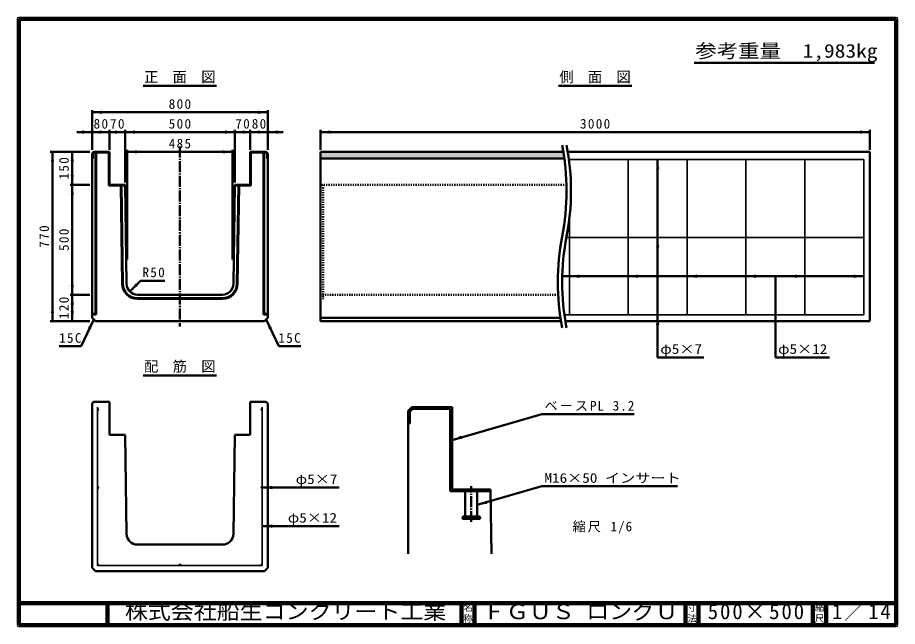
# Model space of a CAD drawing. Units: millimetres, scale not verified, with parts at other scales. Extents: x 100 to 4105, y 100 to 2870.
import ezdxf
from ezdxf.enums import TextEntityAlignment as Align

# ---------------------------------------------------------------- set-up
doc = ezdxf.new("R2010")
doc.units = ezdxf.units.MM
doc.header["$LTSCALE"] = 5
doc.linetypes.add('USER1', pattern=[13.4, 10, -1.2, 1, -1.2])
doc.linetypes.add('USER2', pattern=[2.2, 1, -1.2])
doc.layers.add('V-nasSTD', color=7, linetype='Continuous', lineweight=50)
doc.styles.add('ＭＳ ゴシック', font='')
doc.styles.get('ＭＳ ゴシック').set_extended_font_data('MS Gothic')

msp = doc.modelspace()

# ---------------------------------------------------------------- hatches: boundary and pattern name
at = {"layer": 'V-nasSTD'}
for points in [[(483.917, 2446.605), (438.917, 2439.105), (483.917, 2431.605)], [(1193.917, 2431.605), (1238.917, 2439.105), (1193.917, 2446.605)], [(393.917, 2341.605), (438.917, 2349.105), (393.917, 2356.605)], [(473.917, 2341.605), (518.917, 2349.105), (473.917, 2356.605)], [(543.917, 2341.605), (588.917, 2349.105), (543.917, 2356.605)], [(633.917, 2356.605), (588.917, 2349.105), (633.917, 2341.605)], [(1043.917, 2341.605), (1088.917, 2349.105), (1043.917, 2356.605)], [(1133.917, 2356.605), (1088.917, 2349.105), (1133.917, 2341.605)], [(1203.917, 2356.605), (1158.917, 2349.105), (1203.917, 2341.605)], [(1283.917, 2356.605), (1238.917, 2349.105), (1283.917, 2341.605)], [(1524.142, 2356.605), (1479.142, 2349.105), (1524.142, 2341.605)], [(3934.142, 2341.605), (3979.142, 2349.105), (3934.142, 2356.605)], [(251.417, 2214.105), (258.917, 2259.105), (266.417, 2214.105)], [(341.417, 2214.105), (348.917, 2259.105), (356.417, 2214.105)], [(442.117, 2229.105), (438.917, 2229.105), (438.917, 2252.105), (445.917, 2259.105), (518.917, 2259.105), (518.917, 2109.105), (588.917, 2109.105), (588.965, 2105.905), (515.717, 2105.905), (515.717, 2255.905), (447.243, 2255.905), (442.117, 2250.779)], [(643.917, 2266.605), (598.917, 2259.105), (643.917, 2251.605)], [(1033.917, 2251.605), (1078.917, 2259.105), (1033.917, 2266.605)], [(1235.717, 2229.105), (1238.917, 2229.105), (1238.917, 2252.105), (1231.917, 2259.105), (1158.917, 2259.105), (1158.917, 2109.105), (1088.917, 2109.105), (1088.869, 2105.905), (1162.117, 2105.905), (1162.117, 2255.905), (1230.592, 2255.905), (1235.717, 2250.779)], [(1479.142, 2229.105), (2589.082, 2229.105, 0.00698), (2584.543, 2259.105), (1479.142, 2259.105)], [(3006.142, 2179.105), (3013.642, 2224.105), (3021.142, 2179.105)], [(356.417, 2154.105), (348.917, 2109.105), (341.417, 2154.105)], [(341.417, 2064.105), (348.917, 2109.105), (356.417, 2064.105)], [(3006.142, 1824.105), (3013.642, 1869.105), (3021.142, 1824.105)], [(2656.642, 1685.605), (2611.642, 1693.105), (2656.642, 1700.605)], [(2924.642, 1685.605), (2879.642, 1693.105), (2924.642, 1700.605)], [(3192.642, 1685.605), (3147.642, 1693.105), (3192.642, 1700.605)], [(3460.642, 1685.605), (3415.642, 1693.105), (3460.642, 1700.605)], [(3638.642, 1700.605), (3683.642, 1693.105), (3638.642, 1685.605)], [(3906.642, 1700.605), (3951.642, 1693.105), (3906.642, 1685.605)], [(356.417, 1654.105), (348.917, 1609.105), (341.417, 1654.105)], [(637.1, 1660.608), (610.583, 1623.485), (647.707, 1650.002)], [(341.417, 1564.105), (348.917, 1609.105), (356.417, 1564.105)], [(266.417, 1534.105), (258.917, 1489.105), (251.417, 1534.105)], [(356.417, 1534.105), (348.917, 1489.105), (341.417, 1534.105)], [(446.417, 1496.605), (420.455, 1459.092), (434.025, 1452.699)], [(1231.417, 1496.605), (1257.379, 1459.092), (1243.809, 1452.699)], [(3006.142, 1472.105), (3013.642, 1517.105), (3021.142, 1472.105)], [(463.917, 1086.869, 1), (469.917, 1086.869, 1)], [(1213.917, 1086.869, 1), (1207.917, 1086.869, 1)], [(1885.728, 1023.034), (1877.728, 1023.034), (1877.728, 1080.534), (1895.228, 1098.034), (2077.728, 1098.034), (2077.728, 723.034), (2252.728, 723.034), (2252.848, 715.034), (2069.728, 715.034), (2069.728, 1090.034), (1898.542, 1090.034), (1885.728, 1077.221)], [(2123.044, 953.29), (2077.728, 948.02), (2118.885, 967.702)], [(463.917, 731.869, 1), (469.917, 731.869, 1)], [(1213.917, 731.869, 1), (1207.917, 731.869, 1)], [(1258.917, 739.369), (1213.917, 731.869), (1258.917, 724.369)], [(2238.044, 657.804), (2192.728, 652.534), (2233.885, 672.216)], [(1258.917, 563.908), (1213.917, 556.408), (1258.917, 548.908)], [(466.917, 376.869, 0.66818), (469.038, 381.99, 0.66818), (463.917, 379.869, 0.41421)], [(838.917, 376.869, 1), (838.917, 382.869, 1)], [(1210.917, 376.869, 0.41421), (1213.917, 379.869, 0.66818), (1208.796, 381.99, 0.66818)]]:
    msp.add_hatch(color=256, dxfattribs=at).paths.add_polyline_path(points)

# ---------------------------------------------------------------- linework, layer by layer
at = {"layer": 'V-nasSTD', "lineweight": 100}
for p, q in [((105, 2865), (105, 105)), ((4100, 2865), (105, 2865)), ((4100, 105), (4100, 2865)), ((105, 205), (4100, 205)), ((510, 205), (510, 105)), ((2120, 205), (2120, 105)), ((2180, 205), (2180, 105)), ((3140, 205), (3140, 105)), ((3200, 205), (3200, 105)), ((3720, 205), (3720, 105)), ((3780, 205), (3780, 105)), ((105, 105), (4100, 105))]:
    msp.add_line(p, q, dxfattribs=at)
at = {"layer": 'V-nasSTD'}
for p, q in [((3180.536, 2664.753), (4000.536, 2664.753)), ((671.917, 2559.105), (1005.917, 2559.105)), ((2562.142, 2559.105), (2896.142, 2559.105)), ((438.917, 2449.105), (438.917, 2269.105)), ((1238.917, 2449.105), (1238.917, 2269.105)), ((1238.917, 2439.105), (438.917, 2439.105)), ((438.917, 2349.105), (368.917, 2349.105)), ((518.917, 2349.105), (438.917, 2349.105)), ((518.917, 2359.105), (518.917, 2269.105)), ((588.917, 2349.105), (518.917, 2349.105)), ((588.917, 2359.105), (588.917, 2119.105)), ((1088.917, 2349.105), (588.917, 2349.105)), ((1088.917, 2359.105), (1088.917, 2119.105)), ((1158.917, 2349.105), (1088.917, 2349.105)), ((1158.917, 2359.105), (1158.917, 2269.105)), ((1238.917, 2349.105), (1158.917, 2349.105)), ((1308.917, 2349.105), (1238.917, 2349.105)), ((1479.142, 2359.105), (1479.142, 2269.105)), ((3979.142, 2349.105), (1479.142, 2349.105)), ((3979.142, 2359.105), (3979.142, 2269.105)), ((428.917, 2259.105), (248.917, 2259.105)), ((258.917, 2259.105), (258.917, 1489.105)), ((348.917, 2259.105), (348.917, 2109.105)), ((445.917, 2259.105), (438.917, 2252.105)), ((438.917, 2252.105), (445.917, 2259.105)), ((438.917, 2252.105), (438.917, 1504.105)), ((438.917, 2229.105), (438.917, 2252.105)), ((447.243, 2255.905), (442.117, 2250.779)), ((447.243, 2255.905), (442.117, 2250.779)), ((442.117, 2250.779), (442.117, 2229.105)), ((442.117, 2250.779), (442.117, 2229.105)), ((445.917, 2259.105), (518.917, 2259.105)), ((445.917, 2259.105), (518.917, 2259.105)), ((515.717, 2255.905), (447.243, 2255.905)), ((515.717, 2255.905), (447.243, 2255.905)), ((454.917, 2255.905), (454.917, 1522.105)), ((457.917, 2255.905), (457.917, 1519.105)), ((515.717, 2255.905), (515.717, 2105.905)), ((515.717, 2105.905), (515.717, 2255.905)), ((518.917, 2259.105), (518.917, 2109.105)), ((518.917, 2259.105), (518.917, 2109.105)), ((596.417, 2259.105), (1081.417, 2259.105)), ((598.917, 2269.105), (598.917, 1769.105)), ((1078.917, 2269.105), (1078.917, 1769.105)), ((1231.917, 2259.105), (1158.917, 2259.105)), ((1158.917, 2259.105), (1158.917, 2109.105)), ((1231.917, 2259.105), (1158.917, 2259.105)), ((1158.917, 2259.105), (1158.917, 2109.105)), ((1162.117, 2255.905), (1162.117, 2105.905)), ((1162.117, 2255.905), (1230.592, 2255.905)), ((1162.117, 2105.905), (1162.117, 2255.905)), ((1162.117, 2255.905), (1230.592, 2255.905)), ((1219.917, 1519.105), (1219.917, 2255.905)), ((1222.917, 1522.105), (1222.917, 2255.905)), ((1230.592, 2255.905), (1235.717, 2250.779)), ((1230.592, 2255.905), (1235.717, 2250.779)), ((1231.917, 2259.105), (1238.917, 2252.105)), ((1238.917, 2252.105), (1231.917, 2259.105)), ((1235.717, 2250.779), (1235.717, 2229.105)), ((1235.717, 2250.779), (1235.717, 2229.105)), ((1238.917, 1504.105), (1238.917, 2252.105)), ((1238.917, 2229.105), (1238.917, 2252.105)), ((2584.543, 2259.105), (1479.142, 2259.105)), ((1479.142, 2259.105), (1479.142, 2229.105)), ((2584.543, 2259.105), (1479.142, 2259.105)), ((1479.142, 2259.105), (1479.142, 2229.105)), ((2604.543, 2259.105), (3979.142, 2259.105)), ((3979.142, 1489.105), (3979.142, 2259.105)), ((442.117, 2229.105), (438.917, 2229.105)), ((442.117, 2229.105), (438.917, 2229.105)), ((1235.717, 2229.105), (1238.917, 2229.105)), ((1235.717, 2229.105), (1238.917, 2229.105)), ((1479.142, 2229.105), (1479.142, 1489.105)), ((2589.082, 2229.105), (1479.142, 2229.105)), ((1479.142, 2229.105), (2589.082, 2229.105)), ((3013.642, 2224.105), (3013.642, 1324.105)), ((428.917, 2109.105), (338.917, 2109.105)), ((348.917, 2109.105), (348.917, 1609.105)), ((515.717, 2105.905), (588.965, 2105.905)), ((588.965, 2105.905), (515.717, 2105.905)), ((588.917, 2109.105), (518.917, 2109.105)), ((518.917, 2109.105), (588.917, 2109.105)), ((569.963, 2105.905), (576.68, 1658.07)), ((572.963, 2105.905), (579.68, 1658.115)), ((588.917, 2109.105), (595.678, 1658.355)), ((588.917, 2109.105), (588.965, 2105.905)), ((1088.917, 2109.105), (1082.156, 1658.355)), ((1088.917, 2109.105), (1088.869, 2105.905)), ((1162.117, 2105.905), (1088.869, 2105.905)), ((1088.869, 2105.905), (1162.117, 2105.905)), ((1158.917, 2109.105), (1088.917, 2109.105)), ((1158.917, 2109.105), (1088.917, 2109.105)), ((1104.871, 2105.905), (1098.154, 1658.115)), ((1107.871, 2105.905), (1101.154, 1658.07)), ((3951.642, 1693.105), (2579.465, 1693.105)), ((3549.642, 1693.105), (3549.642, 1324.105)), ((610.583, 1623.485), (660.081, 1672.983)), ((660.081, 1672.983), (770.081, 1672.983)), ((428.917, 1609.105), (338.917, 1609.105)), ((348.917, 1609.105), (348.917, 1489.105)), ((645.673, 1609.105), (1032.161, 1609.105)), ((645.673, 1593.105), (1032.161, 1593.105)), ((645.673, 1590.105), (1032.161, 1590.105)), ((454.917, 1522.105), (438.917, 1522.105)), ((454.917, 1522.105), (457.917, 1519.105)), ((1222.917, 1522.105), (1219.917, 1519.105)), ((1238.917, 1522.105), (1222.917, 1522.105)), ((428.917, 1489.105), (248.917, 1489.105)), ((388.849, 1374.397), (446.417, 1496.605)), ((457.917, 1519.105), (438.917, 1519.105)), ((438.917, 1504.105), (453.917, 1489.105)), ((453.917, 1489.105), (1223.917, 1489.105)), ((1238.917, 1519.105), (1219.917, 1519.105)), ((1223.917, 1489.105), (1238.917, 1504.105)), ((1288.986, 1374.397), (1231.417, 1496.605)), ((2571.363, 1504.105), (1479.142, 1504.105)), ((2573.74, 1489.105), (1479.142, 1489.105)), ((3979.142, 1489.105), (2593.74, 1489.105)), ((288.849, 1374.397), (388.849, 1374.397)), ((1288.986, 1374.397), (1388.986, 1374.397)), ((3013.642, 1324.105), (3223.642, 1324.105)), ((3549.642, 1324.105), (3795.642, 1324.105)), ((671.917, 1241.869), (1005.917, 1241.869)), ((445.917, 1121.869), (438.917, 1114.869)), ((445.917, 1121.869), (518.917, 1121.869)), ((518.917, 1121.869), (518.917, 971.869)), ((1231.917, 1121.869), (1158.917, 1121.869)), ((1158.917, 1121.869), (1158.917, 971.869)), ((1231.917, 1121.869), (1238.917, 1114.869)), ((438.917, 1114.869), (438.917, 366.869)), ((1238.917, 366.869), (1238.917, 1114.869)), ((1895.228, 1098.034), (1877.728, 1080.534)), ((1877.728, 1080.534), (1895.228, 1098.034)), ((1898.542, 1090.034), (1885.728, 1077.221)), ((1898.542, 1090.034), (1885.728, 1077.221)), ((1895.228, 1098.034), (2077.728, 1098.034)), ((1895.228, 1098.034), (2077.728, 1098.034)), ((2069.728, 1090.034), (1898.542, 1090.034)), ((2069.728, 1090.034), (1898.542, 1090.034)), ((2069.728, 1090.034), (2069.728, 715.034)), ((2069.728, 715.034), (2069.728, 1090.034)), ((2077.728, 1098.034), (2077.728, 723.034)), ((2077.728, 1098.034), (2077.728, 723.034)), ((1877.728, 1080.534), (1877.728, 430.534)), ((1877.728, 1023.034), (1877.728, 1080.534)), ((1885.728, 1077.221), (1885.728, 1023.034)), ((1885.728, 1077.221), (1885.728, 1023.034)), ((2486.482, 1065.967), (2077.728, 948.02)), ((2486.482, 1065.967), (2906.482, 1065.967)), ((1885.728, 1023.034), (1877.728, 1023.034)), ((1885.728, 1023.034), (1877.728, 1023.034)), ((588.917, 971.869), (518.917, 971.869)), ((588.917, 971.869), (595.678, 521.119)), ((1088.917, 971.869), (1082.156, 521.119)), ((1158.917, 971.869), (1088.917, 971.869)), ((1213.917, 731.869), (1563.917, 731.869)), ((2252.728, 723.034), (2077.728, 723.034)), ((2077.728, 723.034), (2252.728, 723.034)), ((2486.482, 737.298), (2192.728, 652.534)), ((2252.728, 723.034), (2252.848, 715.034)), ((2486.482, 737.298), (3104.482, 737.298)), ((2069.728, 715.034), (2252.848, 715.034)), ((2252.848, 715.034), (2069.728, 715.034)), ((2137.728, 605.034), (2137.728, 715.034)), ((2192.728, 605.034), (2192.728, 715.034)), ((2252.848, 715.034), (2257.116, 430.534)), ((2127.728, 600.034), (2125.228, 594.911)), ((2125.228, 590.034), (2125.228, 595.034)), ((2125.228, 590.034), (2205.228, 590.034)), ((2127.728, 600.034), (2202.728, 600.034)), ((2202.728, 600.034), (2205.228, 595.034)), ((2205.228, 590.034), (2205.228, 595.034)), ((1213.917, 556.408), (1563.917, 556.408)), ((645.673, 471.869), (1032.161, 471.869)), ((438.917, 366.869), (453.917, 351.869)), ((1223.917, 351.869), (1238.917, 366.869)), ((453.917, 351.869), (1223.917, 351.869))]:
    msp.add_line(p, q, dxfattribs=at)
at = {"layer": 'V-nasSTD', "linetype": 'USER1'}
for p, q in [((838.917, 2284.105), (838.917, 1464.105)), ((2165.228, 575.034), (2165.228, 738.034))]:
    msp.add_line(p, q, dxfattribs=at)
at = {"layer": 'V-nasSTD', "lineweight": 35}
for p, q in [((2609.756, 2224.105), (3951.642, 2224.105)), ((2611.642, 2224.105), (2611.642, 2209.04)), ((2879.642, 2224.105), (2879.642, 1517.105)), ((3147.642, 2224.105), (3147.642, 1517.105)), ((3415.642, 2224.105), (3415.642, 1517.105)), ((3683.642, 2224.105), (3683.642, 1517.105)), ((3951.642, 2224.105), (3951.642, 1517.105)), ((2611.642, 1954.169), (2611.642, 1517.105)), ((3951.642, 1869.105), (2598.181, 1869.105)), ((2589.477, 1517.105), (3951.642, 1517.105)), ((463.917, 1096.869), (463.917, 376.869)), ((1213.917, 1096.869), (1213.917, 376.869)), ((463.917, 376.869), (1213.917, 376.869))]:
    msp.add_line(p, q, dxfattribs=at)
at = {"layer": 'V-nasSTD', "linetype": 'USER2'}
for p, q in [((2598.794, 2109.105), (1479.142, 2109.105)), ((1491.642, 2109.105), (1491.642, 1590.105)), ((2560.664, 1609.105), (1479.142, 1609.105)), ((1479.142, 1590.105), (1491.642, 1590.105))]:
    msp.add_line(p, q, dxfattribs=at)
at = {"layer": 'V-nasSTD', "lineweight": 13}
msp.add_lwpolyline([(100, 100), (100, 2870), (4105, 2870), (4105, 100)], close=True, dxfattribs=at)
at = {"layer": 'V-nasSTD', "lineweight": 35}
for centre in [(466.917, 1086.869), (1210.917, 1086.869), (466.917, 731.869), (1210.917, 731.869), (466.917, 379.869), (838.917, 379.869), (1210.917, 379.869)]:
    msp.add_circle(centre, 3, dxfattribs=at)
at = {"layer": 'V-nasSTD'}
for centre, radius, start, end in [((1512.735, 2081.605), 1086.406, 348.98904, 11.01096), ((1532.735, 2081.605), 1086.406, 348.98904, 11.01096), ((3645.548, 1666.605), 1086.406, 168.98904, 191.01096), ((3665.548, 1666.605), 1086.406, 168.98904, 191.01096), ((645.673, 1659.105), 69, 180.85937, 270), ((645.673, 1659.105), 66, 180.85937, 270), ((645.673, 1659.105), 50, 180.85937, 270), ((1032.161, 1659.105), 50, 270, 359.14063), ((1032.161, 1659.105), 66, 270, 359.14063), ((1032.161, 1659.105), 69, 270, 359.14063), ((2132.728, 605.034), 5, 270, 0), ((2197.728, 605.034), 5, 180, 270), ((2125.228, 578.784), 21.25, 61.92751, 83.4286), ((2133.666, 593.784), 4.062, 292.61986, 67.38014), ((2156.791, 593.784), 4.062, 112.61986, 247.38014), ((2165.228, 578.784), 21.25, 61.92751, 118.07249), ((2173.666, 593.784), 4.062, 292.61986, 67.38014), ((2196.791, 593.784), 4.062, 112.61986, 247.38014), ((2205.228, 578.784), 21.25, 96.56708, 118.07249), ((645.673, 521.869), 50, 180.85937, 270), ((1032.161, 521.869), 50, 270, 359.14063)]:
    msp.add_arc(centre, radius, start, end, dxfattribs=at)

# ---------------------------------------------------------------- texts
at = {"layer": 'V-nasSTD', "style": 'ＭＳ ゴシック'}
for s, height, width, p in [('参考重量\u30001,983kg', 62.32, 1.15, (3184.536, 2749.753)), ('φ5×7', 43.99, 1.15, (3025.642, 1384.105)), ('φ5×12', 43.99, 1.15, (3561.642, 1384.105)), ('φ5×7', 43.99, 1.15, (1365.917, 791.869)), ('M16×50 インサート', 43.99, 1.15, (2498.482, 797.298)), ('φ5×12', 43.99, 1.15, (1329.917, 616.408)), ('株式会社船生コンクリート工業', 69.65, 1.1, (588.279, 202.55)), ('ＦＧＵＳ ロングＵ', 69.65, 1.1, (2218.25, 202.47))]:
    msp.add_text(s, height=height, dxfattribs=dict(at, width=width)).set_placement(p, align=Align.TOP_LEFT)
for s, height, p in [('正\u3000面\u3000図', 47.65, (675.913, 2624.105)), ('側\u3000面\u3000図', 47.65, (2566.138, 2624.105)), ('配\u3000筋\u3000図', 47.65, (675.913, 1306.869)), ('名', 30.79, (2128.982, 200.999)), ('寸', 30.79, (3148.982, 200.999)), ('縮', 30.79, (3728.982, 200.999)), ('称', 30.79, (2128.976, 151.01)), ('法', 30.79, (3148.976, 151.01)), ('尺', 30.79, (3728.976, 151.01))]:
    msp.add_text(s, height=height, dxfattribs=at).set_placement(p, align=Align.TOP_LEFT)
at = {"layer": 'V-nasSTD', "attachment_point": 1, "style": 'ＭＳ ゴシック'}
for s, insert, char_height in [('\\T1.2;800', (787.93, 2499.105), 43.99), ('\\T1.2;80', (445.917, 2409.105), 43.99), ('\\T1.2;70', (520.917, 2409.105), 43.99), ('\\T1.2;500', (787.93, 2409.105), 43.99), ('\\T1.2;70', (1090.917, 2409.105), 43.99), ('\\T1.2;80', (1165.917, 2409.105), 43.99), ('\\T1.2;3000', (2660.036, 2409.105), 43.99), ('\\T1.2;485', (787.93, 2319.105), 43.99), ('\\T1.2;R50', (668.081, 1732.983), 43.99), ('\\T1.2;15C', (288.849, 1434.397), 43.99), ('\\T1.2;15C', (1286.986, 1434.397), 43.99), ('\\T1.15;ベースPL\\~3.2', (2498.482, 1125.967), 43.99), ('\\T1.15;縮尺\\~1/6', (2626.444, 576.599), 43.99), ('\\T1.18;500×500', (3241.581, 202.508), 69.65), ('\\T1.16;1／14', (3807.033, 202.582), 69.65)]:
    msp.add_mtext(s, dxfattribs=dict(at, insert=insert, char_height=char_height))
at = {"layer": 'V-nasSTD', "char_height": 43.99, "attachment_point": 1, "rotation": 90, "style": 'ＭＳ ゴシック'}
for s, insert in [('\\T1.2;150', (288.917, 2133.118)), ('\\T1.2;770', (198.917, 1823.118)), ('\\T1.2;500', (288.917, 1808.118)), ('\\T1.2;120', (288.917, 1498.118))]:
    msp.add_mtext(s, dxfattribs=dict(at, insert=insert))

doc.saveas('drawing.dxf')
